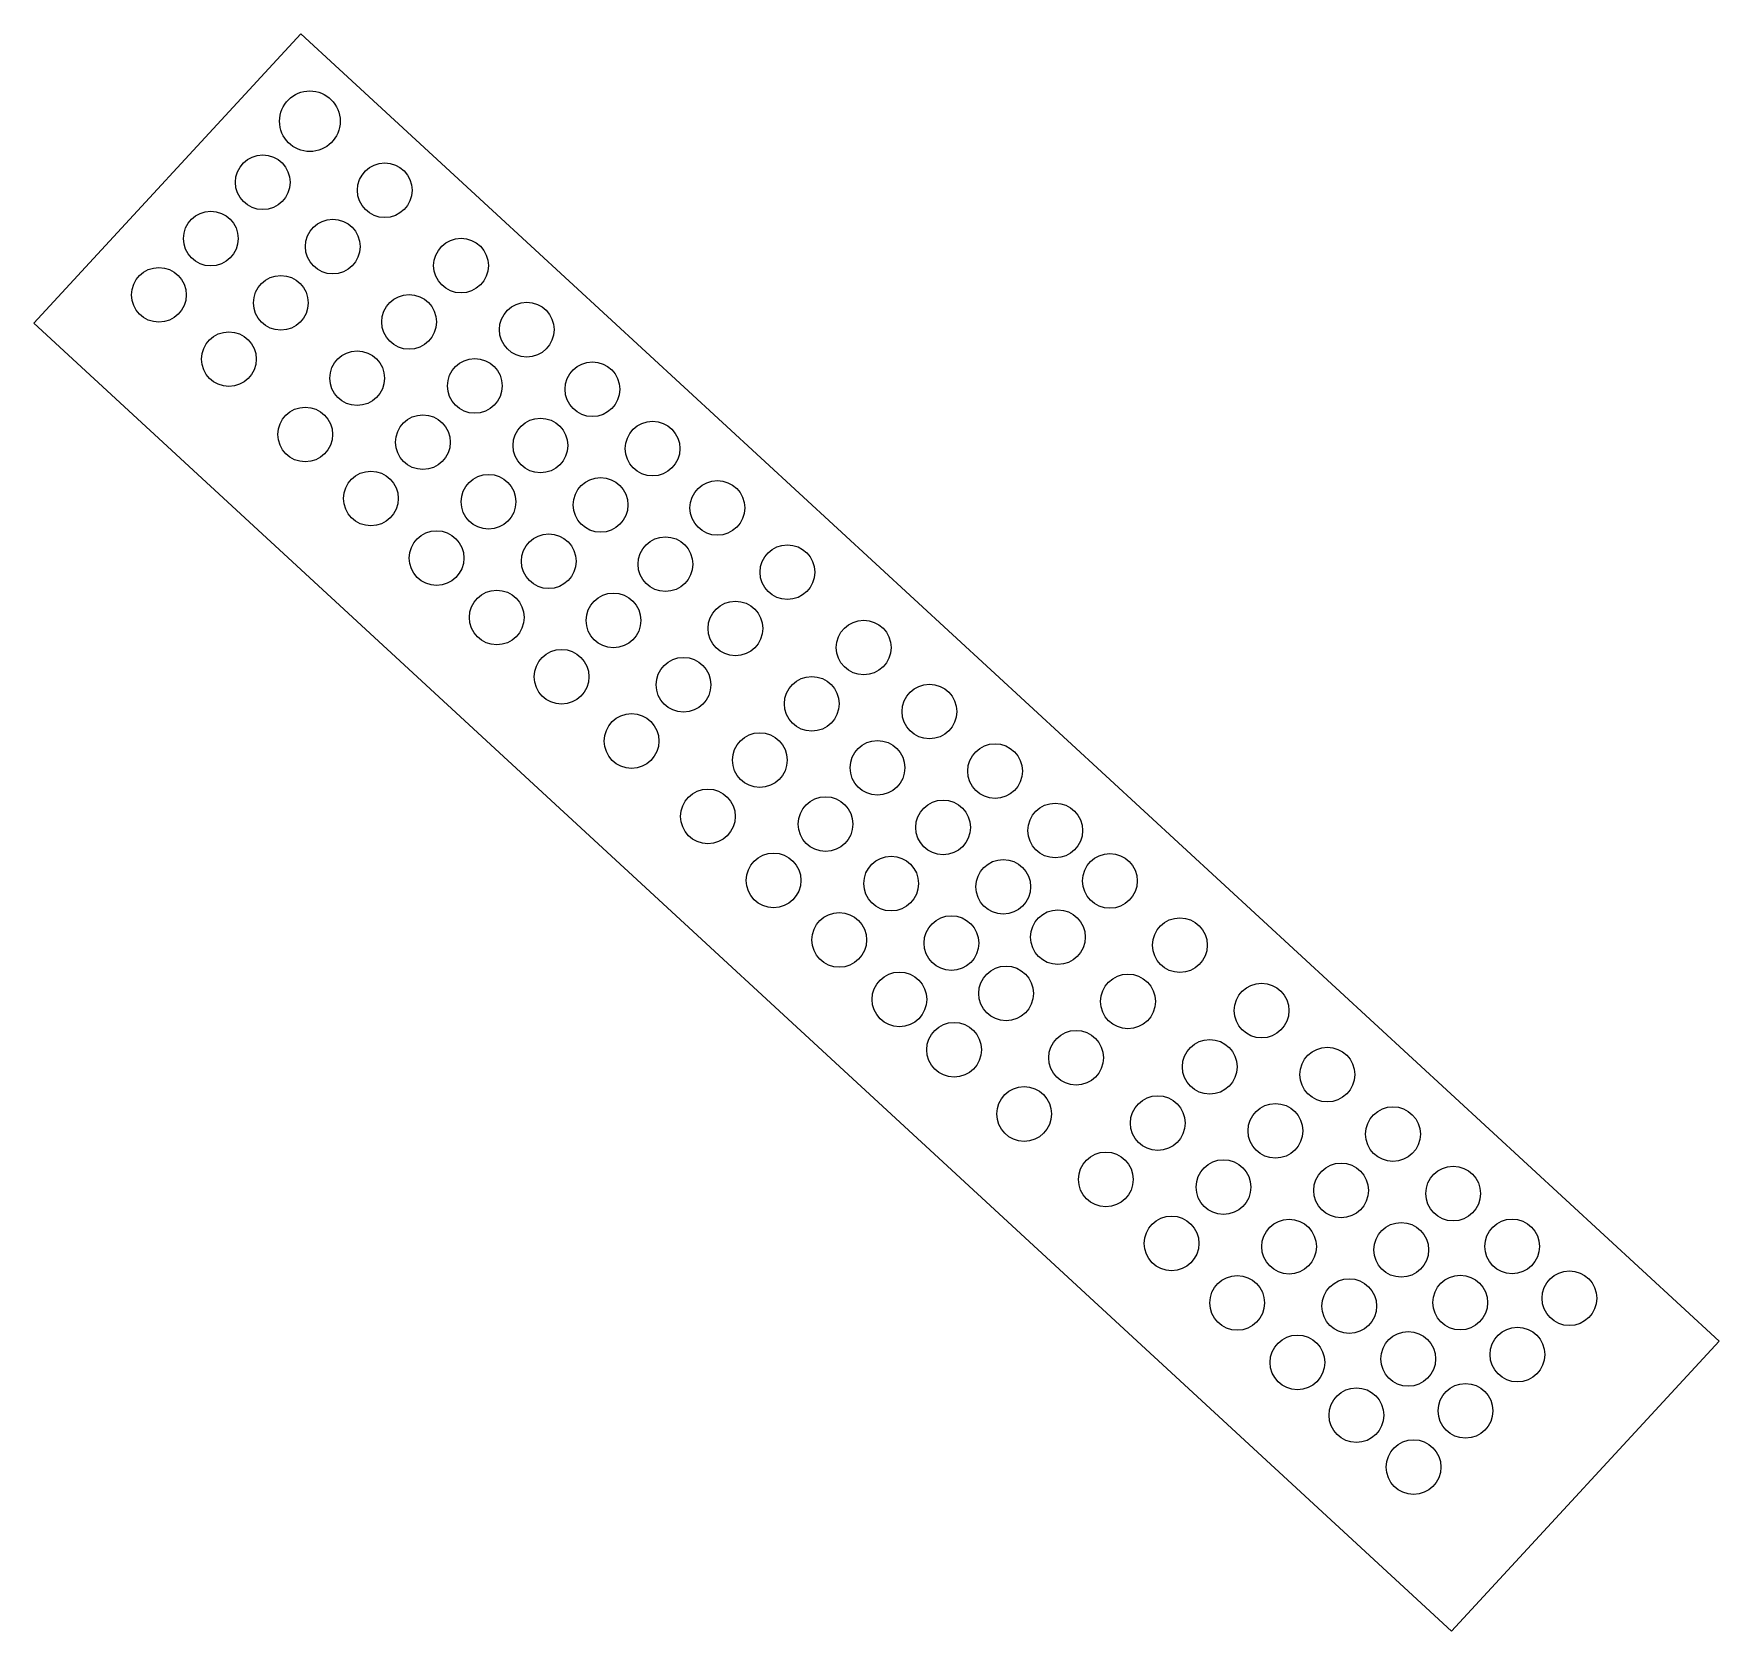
# Model space of a CAD drawing. Header units: millimetres. Extents: x -83.3 to -6.3, y -7.4 to 65.6.
import ezdxf

# ---------------------------------------------------------------- set-up
doc = ezdxf.new("R2010")
doc.units = ezdxf.units.MM

msp = doc.modelspace()

# ---------------------------------------------------------------- linework, layer by layer
at = {"color": 7, "linetype": 'Continuous', "lineweight": 25}
for p, q in [((-83.311, 52.384), (-71.104, 65.613)), ((-71.104, 65.613), (-6.27, 5.854)), ((-83.311, 52.384), (-18.511, -7.411)), ((-18.511, -7.411), (-6.27, 5.854))]:
    msp.add_line(p, q, dxfattribs=at)
for centre, radius in [((-70.69, 61.612), 1.386), ((-72.843, 58.82), 1.25), ((-67.269, 58.455), 1.25), ((-75.217, 56.248), 1.25), ((-69.642, 55.882), 1.25), ((-63.781, 55.011), 1.25), ((-77.59, 53.676), 1.25), ((-72.016, 53.31), 1.25), ((-66.154, 52.438), 1.25), ((-60.777, 52.085), 1.25), ((-74.389, 50.738), 1.25), ((-68.528, 49.866), 1.25), ((-63.15, 49.513), 1.25), ((-57.777, 49.363), 1.25), ((-70.901, 47.294), 1.25), ((-65.524, 46.941), 1.25), ((-60.15, 46.79), 1.25), ((-55.026, 46.646), 1.25), ((-67.898, 44.368), 1.25), ((-62.524, 44.218), 1.25), ((-57.399, 44.074), 1.25), ((-52.065, 43.938), 1.25), ((-64.897, 41.646), 1.25), ((-59.773, 41.501), 1.25), ((-54.439, 41.365), 1.25), ((-48.865, 41), 1.25), ((-62.146, 38.929), 1.25), ((-56.812, 38.793), 1.25), ((-51.238, 38.427), 1.25), ((-45.377, 37.555), 1.25), ((-59.186, 36.221), 1.25), ((-53.612, 35.855), 1.25), ((-47.75, 34.983), 1.25), ((-42.373, 34.63), 1.25), ((-55.985, 33.283), 1.25), ((-50.124, 32.411), 1.25), ((-44.746, 32.058), 1.25), ((-39.373, 31.908), 1.25), ((-52.497, 29.839), 1.25), ((-47.12, 29.485), 1.25), ((-41.746, 29.335), 1.25), ((-36.622, 29.191), 1.25), ((-49.493, 26.913), 1.25), ((-44.12, 26.763), 1.25), ((-38.995, 26.619), 1.25), ((-34.123, 26.889), 1.25), ((-46.493, 24.191), 1.25), ((-36.497, 24.317), 1.25), ((-41.369, 24.046), 1.25), ((-30.922, 23.951), 1.25), ((-43.742, 21.474), 1.25), ((-38.87, 21.744), 1.25), ((-33.296, 21.379), 1.25), ((-27.188, 20.962), 1.25), ((-41.244, 19.172), 1.25), ((-35.67, 18.806), 1.25), ((-29.562, 18.39), 1.25), ((-24.185, 18.036), 1.25), ((-38.043, 16.234), 1.25), ((-31.936, 15.817), 1.25), ((-26.558, 15.464), 1.25), ((-21.184, 15.314), 1.25), ((-34.309, 13.245), 1.25), ((-28.932, 12.892), 1.25), ((-23.558, 12.742), 1.25), ((-18.434, 12.597), 1.25), ((-31.305, 10.32), 1.25), ((-25.932, 10.17), 1.25), ((-20.807, 10.025), 1.25), ((-15.738, 10.184), 1.25), ((-28.305, 7.597), 1.25), ((-23.181, 7.453), 1.25), ((-18.111, 7.612), 1.25), ((-13.123, 7.81), 1.25), ((-20.485, 5.04), 1.25), ((-15.496, 5.238), 1.25), ((-25.554, 4.881), 1.25), ((-17.87, 2.666), 1.25), ((-22.858, 2.467), 1.25), ((-20.244, 0.094), 1.25)]:
    msp.add_circle(centre, radius, dxfattribs=at)

doc.saveas('drawing.dxf')
